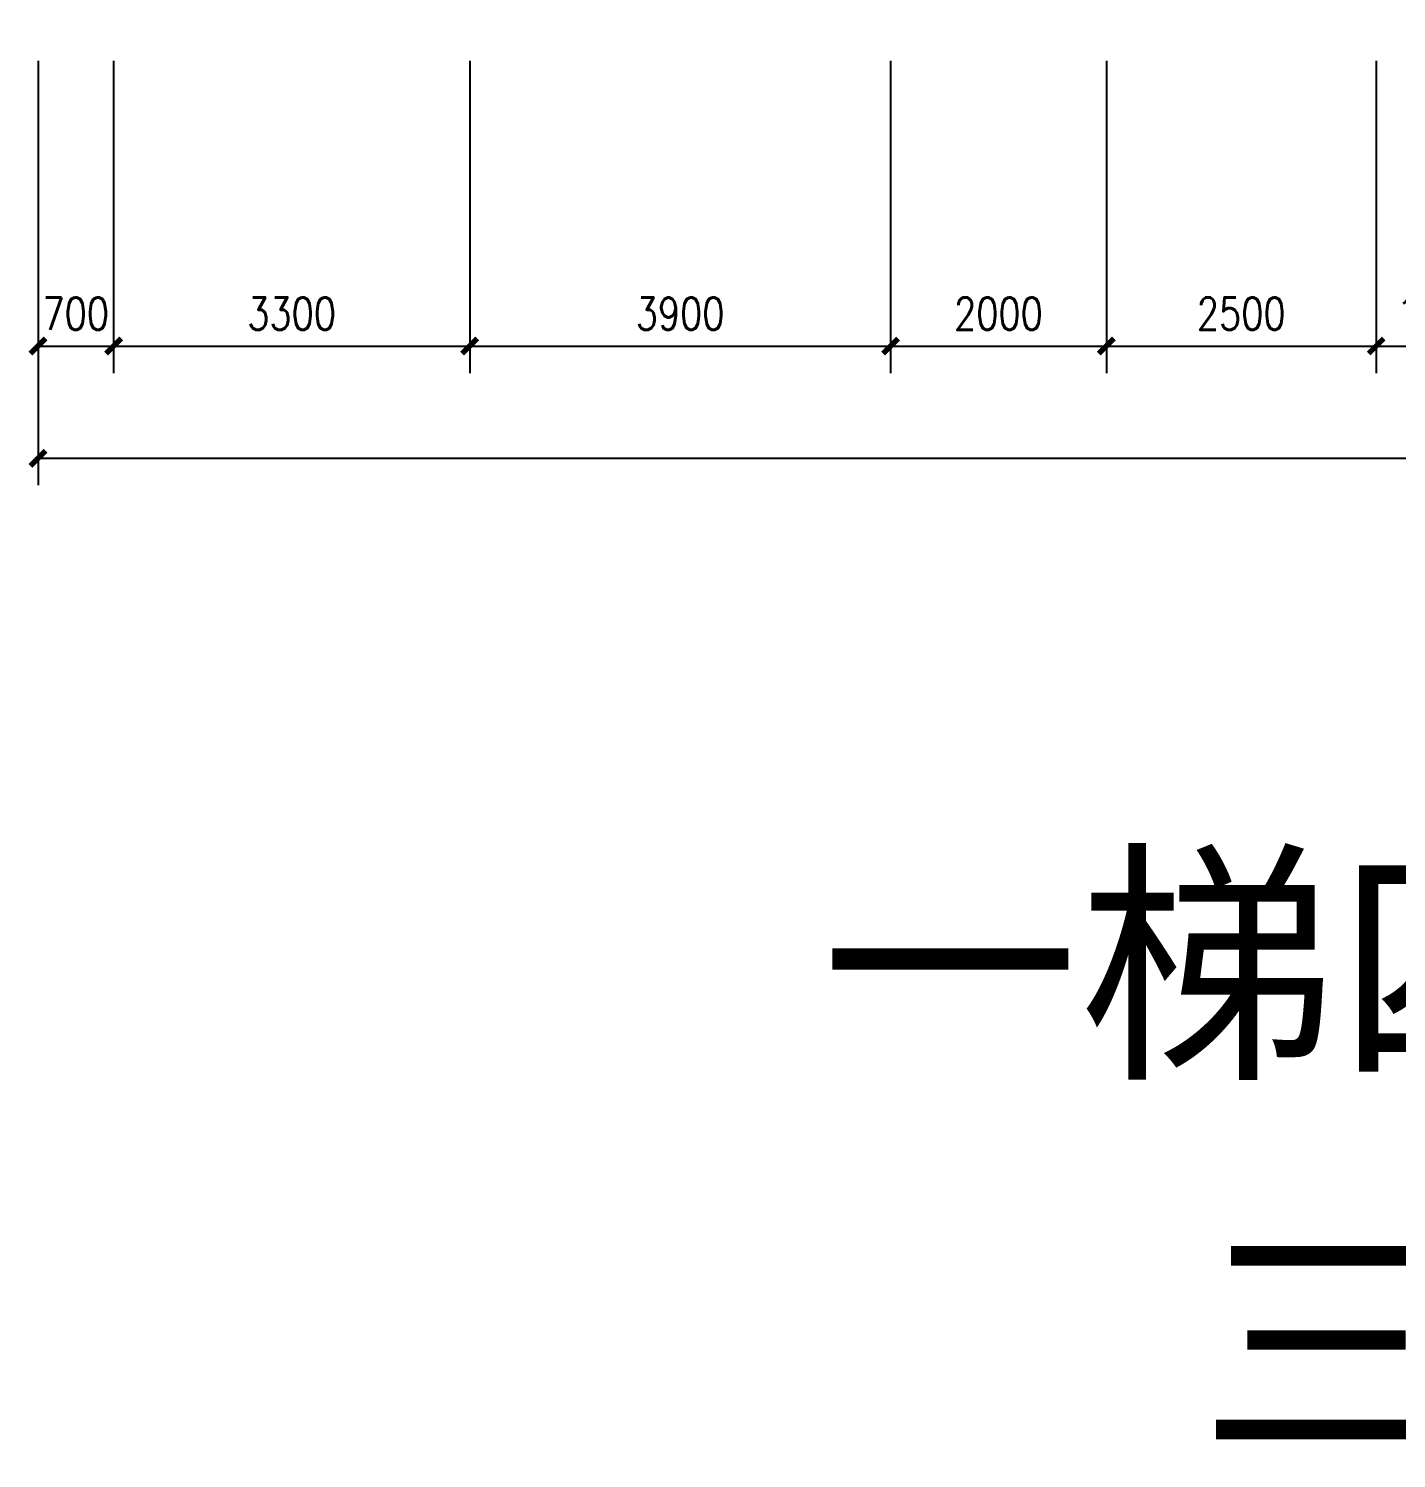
# Model space of a CAD drawing. Header units: millimetres. Extents: x 711 to 40000, y 477 to 37920.
# Drawn here: x 5120 to 17795, y 477 to 13724 of the extents above; entities that cross this region are included whole.
import ezdxf

# ---------------------------------------------------------------- set-up
doc = ezdxf.new("R2010")
doc.units = ezdxf.units.MM
doc.layers.add('PUB_DIM', color=3, linetype='Continuous')
doc.styles.add('DIM_FONT', font='SIMPLEX.shx', dxfattribs={"width": 0.8})
doc.styles.add('ST', font='SimSun.ttf', dxfattribs={"width": 0.8})
doc.dimstyles.new('DIMN', dxfattribs={"dimtxt": 300, "dimasz": 1, "dimexe": 250, "dimexo": 300, "dimgap": 150, "dimtad": 1, "dimdec": 0, "dimdsep": 46, "dimtxsty": 'DIM_FONT', "dimblk": '_DIMX', "dimblk1": 'ARCHTICK', "dimblk2": 'ARCHTICK', "dimcen": 0.1, "dimclrt": 7, "dimadec": 0, "dimazin": 0, "dimtfac": 1, "dimtdec": 0, "dimtix": 1, "dimtmove": 2, "dimatfit": 3, "dimldrblk": '_DIMX', "dimfxl": 1, "dimtolj": 1, "dimtzin": 0, "dimarcsym": 0})

# ---------------------------------------------------------------- blocks, each defined once
blk = doc.blocks.new('_ARCHTICK')
at = {"color": 0, "linetype": 'ByBlock', "const_width": 0.15}
blk.add_lwpolyline([(-0.5, -0.5), (0.5, 0.5)], dxfattribs=at)
blk = doc.blocks.new('_DIMX')
at = {"const_width": 50}
blk.add_lwpolyline([(-70, -70), (70, 70)], dxfattribs=at)
blk = doc.blocks.new('*D104')
at = {"layer": 'DEFPOINTS', "color": 0, "transparency": 16777216}
for p in [(5207, 13724), (5907, 13724), (5907, 10783)]:
    blk.add_point(p, dxfattribs=at)
at = {"layer": 'PUB_DIM', "color": 0, "lineweight": -2, "transparency": 16777216}
for p, q in [((5207, 13424), (5207, 10533)), ((5907, 13424), (5907, 10533)), ((5206, 10783), (5205, 10783)), ((5207, 10783), (5907, 10783)), ((5908, 10783), (5909, 10783))]:
    blk.add_line(p, q, dxfattribs=at)
blk.add_blockref('_DIMX', (5207, 10783), dxfattribs=at)
at = {"layer": 'PUB_DIM', "color": 0, "lineweight": -2, "transparency": 16777216, "rotation": 180}
blk.add_blockref('_DIMX', (5907, 10783), dxfattribs=at)
at = {"layer": 'PUB_DIM', "color": 7, "transparency": 16777216, "insert": (5557, 11083), "char_height": 300, "attachment_point": 5, "style": 'DIM_FONT'}
blk.add_mtext('\\A1;700', dxfattribs=at)

msp = doc.modelspace()

# ---------------------------------------------------------------- texts
at = {"style": 'ST'}
for s, p in [('一梯四户直线型', (12463.2, 4173.1)), ('三房两厅', (15968.4, 670.2))]:
    msp.add_text(s, height=1750, dxfattribs=at).set_placement(p)

# ---------------------------------------------------------------- dimensions: what is measured, and where the dimension line sits
at = {"layer": 'PUB_DIM'}
for base, p1, p2 in [((39607.5, 9743), (5207.5, 13724), (39607.5, 13724)), ((9207.5, 10783), (5907.5, 13724), (9207.5, 13724)), ((13107.5, 10783), (9207.5, 13724), (13107.5, 13724)), ((15107.5, 10783), (13107.5, 13724), (15107.5, 13724)), ((17607.5, 10783), (15107.5, 13724), (17607.5, 13724)), ((18807.5, 10783), (17607.5, 13724), (18807.5, 13724))]:
    msp.add_linear_dim(base=base, p1=p1, p2=p2, dimstyle='DIMN', dxfattribs=at).render()
dim = msp.add_linear_dim(base=(5907.5, 10783), p1=(5207.5, 13724), p2=(5907.5, 13724), dimstyle='DIMN', dxfattribs=at)
dim.commit()
dim.dimension.update_dxf_attribs({"geometry": '*D104', "text_midpoint": (5557.5, 11083)})

doc.saveas('drawing.dxf')
